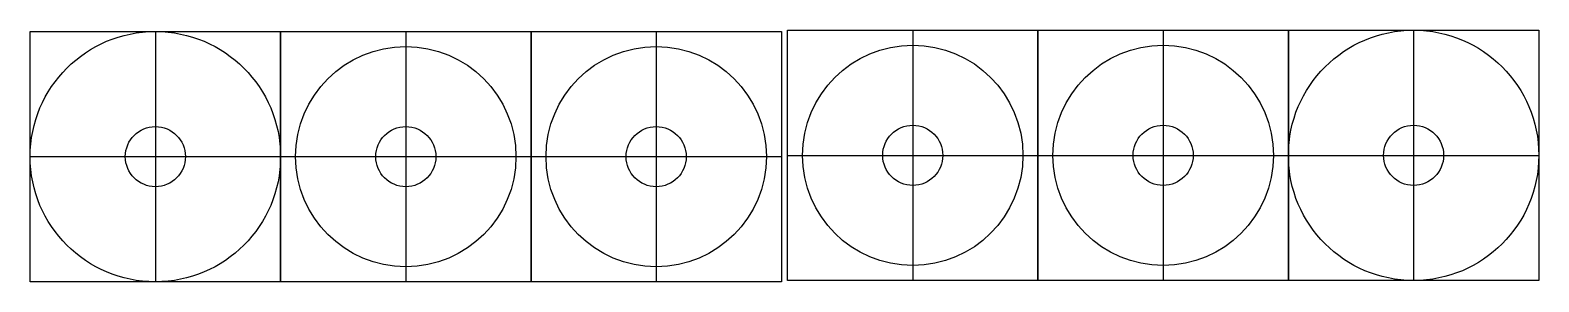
# Model space of a CAD drawing. Header units: millimetres. Extents: x 1285 to 1435, y 3037 to 3062.
import ezdxf

# ---------------------------------------------------------------- set-up
doc = ezdxf.new("R2010")
doc.units = ezdxf.units.MM
for name, color, linetype in [('exterior', 6, 'Continuous'), ('guias', 7, 'Continuous'), ('interior', 4, 'Continuous')]:
    doc.layers.add(name, color=color, linetype=linetype)

msp = doc.modelspace()

# ---------------------------------------------------------------- linework, layer by layer
at = {"layer": 'exterior'}
for centre, radius in [((1297.02, 3049.24), 12.5), ((1422.63, 3049.37), 12.5), ((1322.02, 3049.24), 11), ((1347.02, 3049.24), 11), ((1372.63, 3049.37), 11), ((1397.63, 3049.37), 11)]:
    msp.add_circle(centre, radius, dxfattribs=at)
at = {"layer": 'guias'}
for points in [[(1284.52, 3061.74), (1309.52, 3061.74), (1309.52, 3036.74), (1284.52, 3036.74), (1284.52, 3061.74), (1297.02, 3061.74), (1297.02, 3036.74), (1284.52, 3036.74), (1284.52, 3049.24), (1309.52, 3049.24)], [(1309.52, 3061.74), (1334.52, 3061.74), (1334.52, 3036.74), (1309.52, 3036.74), (1309.52, 3061.74), (1322.02, 3061.74), (1322.02, 3036.74), (1309.52, 3036.74), (1309.52, 3049.24), (1334.52, 3049.24)], [(1334.52, 3061.74), (1359.52, 3061.74), (1359.52, 3036.74), (1334.52, 3036.74), (1334.52, 3061.74), (1347.02, 3061.74), (1347.02, 3036.74), (1334.52, 3036.74), (1334.52, 3049.24), (1359.52, 3049.24)], [(1360.13, 3061.87), (1385.13, 3061.87), (1385.13, 3036.87), (1360.13, 3036.87), (1360.13, 3061.87), (1372.63, 3061.87), (1372.63, 3036.87), (1360.13, 3036.87), (1360.13, 3049.37), (1385.13, 3049.37)], [(1385.13, 3061.87), (1410.13, 3061.87), (1410.13, 3036.87), (1385.13, 3036.87), (1385.13, 3061.87), (1397.63, 3061.87), (1397.63, 3036.87), (1385.13, 3036.87), (1385.13, 3049.37), (1410.13, 3049.37)], [(1410.13, 3061.87), (1435.13, 3061.87), (1435.13, 3036.87), (1410.13, 3036.87), (1410.13, 3061.87), (1422.63, 3061.87), (1422.63, 3036.87), (1410.13, 3036.87), (1410.13, 3049.37), (1435.13, 3049.37)]]:
    msp.add_lwpolyline(points, dxfattribs=at)
at = {"layer": 'interior'}
for centre in [(1297.02, 3049.24), (1322.02, 3049.24), (1347.02, 3049.24), (1372.63, 3049.37), (1397.63, 3049.37), (1422.63, 3049.37)]:
    msp.add_circle(centre, 3, dxfattribs=at)

doc.saveas('drawing.dxf')
